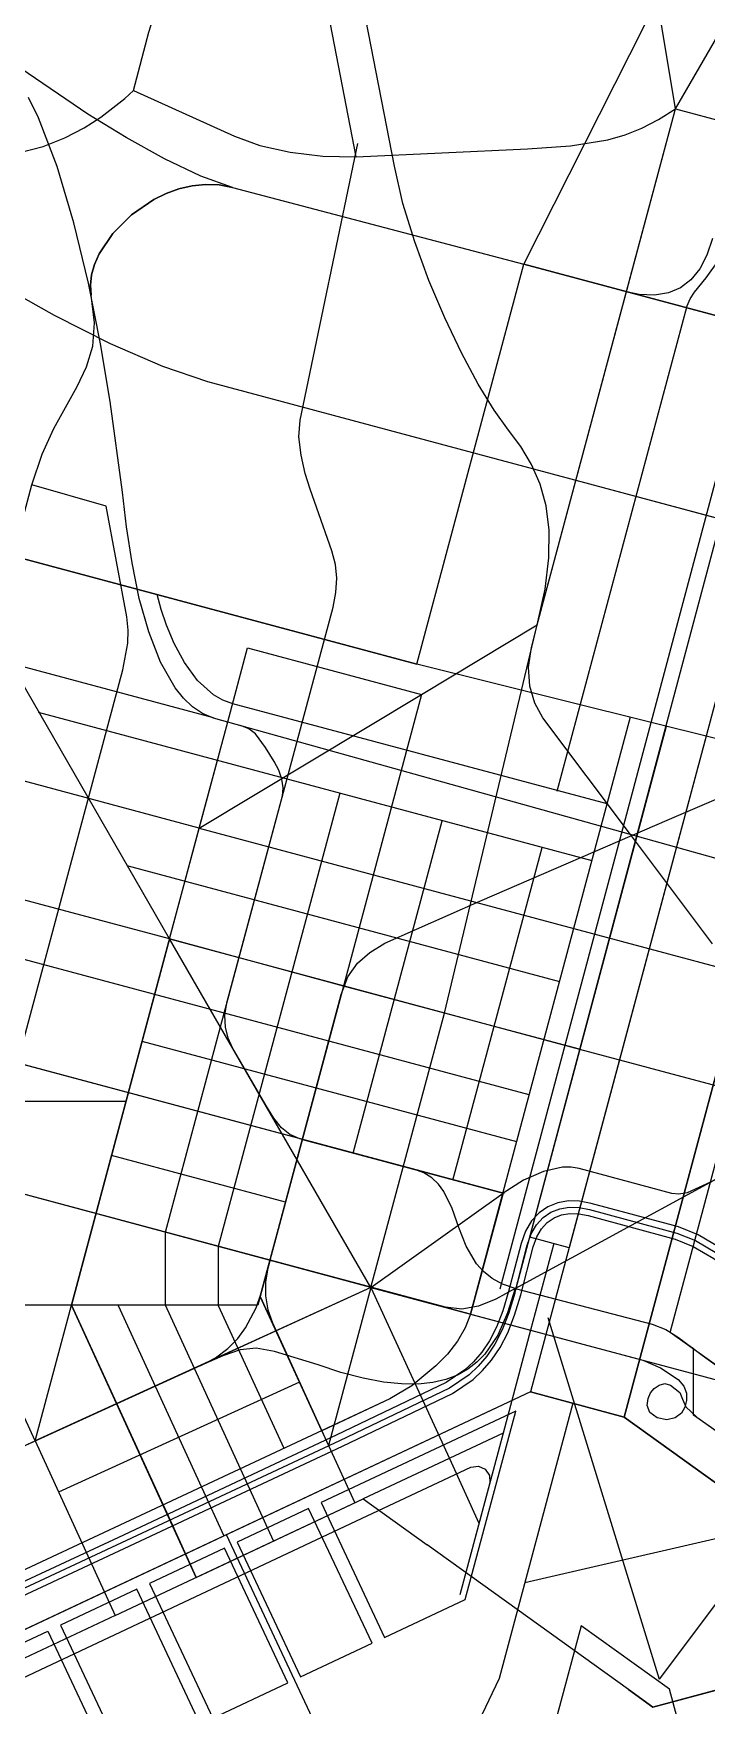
# Model space of a CAD drawing. Header units: millimetres. Extents: x 2 to 2848, y 1 to 2248.
# Drawn here: x 444.8 to 514.1, y 389.2 to 561.4 of the extents above; entities that cross this region are included whole.
import ezdxf

# ---------------------------------------------------------------- set-up
doc = ezdxf.new("R2010")
doc.units = ezdxf.units.MM
for name, color, linetype in [('1x', 7, 'CONTINUOUS'), ('1xx', 7, 'CONTINUOUS'), ('1x淵', 7, 'CONTINUOUS'), ('9x', 7, 'CONTINUOUS'), ('9xx', 7, 'CONTINUOUS'), ('9xx淵', 7, 'CONTINUOUS'), ('9x淵', 7, 'CONTINUOUS'), ('公園・緑地', 7, 'CONTINUOUS'), ('市街地', 7, 'CONTINUOUS'), ('新幹線', 7, 'CONTINUOUS'), ('歩行者空間', 7, 'CONTINUOUS'), ('河川・湖沼', 7, 'CONTINUOUS'), ('浦州地鉄', 7, 'CONTINUOUS'), ('浦州市道', 7, 'CONTINUOUS'), ('浦州市電', 7, 'CONTINUOUS'), ('浦州港線', 7, 'CONTINUOUS'), ('浦州環線', 7, 'CONTINUOUS'), ('浦州線', 7, 'CONTINUOUS'), ('海岸線', 7, 'CONTINUOUS'), ('清水線', 7, 'CONTINUOUS'), ('臨海線', 7, 'CONTINUOUS'), ('航路', 7, 'CONTINUOUS'), ('西原電鉄', 7, 'CONTINUOUS'), ('高速道路', 7, 'CONTINUOUS')]:
    doc.layers.add(name, color=color, linetype=linetype)

msp = doc.modelspace()

# ---------------------------------------------------------------- linework, layer by layer
at = {"layer": '1x', "color": 1}
for points in [[(411.82395, 401.3172), (444.97471, 416.4633), (448.71854, 430.4354), (461.88632, 479.5768), (484.786167, 493.3489), (496.689056, 500.536), (510.929884, 553.6835), (571.722878, 658.6481), (571.722878, 710.2182)], [(531.34096, 484.7751), (484.27994, 496.4568), (441.18728, 508.0034)], [(461.88632, 479.5767), (436.95114, 486.2581)]]:
    msp.add_lwpolyline(points, dxfattribs=at)
at = {"layer": '1xx', "color": 2}
for points in [[(478.039371, 548.7435), (469.93849, 590.6497), (466.64588, 607.7298), (465.306586, 614.435712), (464.862936, 618.233742), (464.810938, 620.180734), (464.91533, 622.1356), (466.23395, 635.4511), (470.098425, 670.663), (470.75101, 674.507994), (471.782344, 678.289725), (472.993424, 681.838244), (474.185246, 684.9836), (475.638738, 688.832412), (476.642574, 691.966625), (477.215051, 694.8422), (477.374467, 697.9151), (477.141577, 716.7868)], [(510.929884, 553.6835), (507.917814, 571.9073), (507.917814, 590.8707), (507.917814, 596.6448), (508.076164, 598.501249), (508.493632, 600.411409), (509.760427, 604.3271), (511.027212, 608.260341), (511.444668, 610.192439), (511.603, 612.0796), (511.6029, 621.1779), (511.6029, 627.2337)], [(455.09317, 555.5788), (456.671729, 561.56565), (458.210822, 566.391963), (459.041208, 568.488309), (459.86392, 570.0782), (461.638999, 572.894513), (463.544206, 576.171925), (465.29046, 579.73025), (466.58868, 583.3893), (469.35069, 593.6973), (470.852548, 599.3023), (471.228747, 600.338889), (471.790581, 601.390541), (473.355491, 603.4497), (475.315946, 605.301109), (477.440613, 606.7661), (479.111546, 607.815177), (480.862085, 609.111936), (482.635749, 610.633992), (484.376061, 612.358962), (486.026541, 614.264462), (487.530711, 616.328108), (488.832092, 618.527515), (489.874205, 620.8403)], [(443.387, 549.169), (445.810454, 549.788177), (448.037981, 550.675642), (450.030377, 551.723258), (451.748434, 552.822888), (454.204712, 554.745639), (455.09317, 555.5788), (465.49471, 550.8615), (468.135597, 549.905597), (471.247055, 549.195075), (474.618505, 548.788266), (478.039371, 548.7435), (495.676946, 549.5572), (500.118027, 549.861692), (503.95935, 550.490137), (505.740037, 551.001203), (507.472706, 551.683689), (509.19133, 552.56774), (510.929884, 553.6835), (527.110927, 549.3478), (545.722591, 538.6022)], [(464.07083, 459.1027), (475.660423, 502.3558), (475.964908, 503.864789), (476.0465, 505.315512), (475.900546, 506.733105), (475.52239, 508.1427), (473.289968, 514.5092), (472.794425, 516.1197), (472.373665, 517.996), (472.154741, 519.90245), (472.264708, 521.6034), (478.204736, 550.0995)], [(479.56726, 432.2687), (458.83271, 468.182), (430.99054, 475.6062), (429.861252, 476.0854), (428.927406, 476.85215), (428.14981, 477.971625), (427.48927, 479.509), (426.721946, 481.360597), (425.735236, 483.231075), (424.631161, 484.971691), (423.51174, 486.4337), (421.597623, 488.338005), (419.63295, 489.688988), (417.616355, 490.544802), (415.54647, 490.9636), (413.972867, 491.351267), (412.542339, 492.113963), (411.388739, 493.154102), (410.64592, 494.3741), (405.32536, 508.1652)], [(458.83269, 468.182), (440.57548, 499.8045)], [(479.567264, 432.2687), (487.135935, 460.5155), (496.68906, 500.5359)], [(479.56726, 432.2687), (436.34904, 443.8591), (433.725412, 444.470989), (431.530855, 444.805388), (427.6328, 444.9734), (397.53646, 444.973)], [(479.56726, 432.2687), (444.97468, 416.4633)], [(479.567258, 432.2687), (487.647739, 414.6332), (490.690421, 407.9932)]]:
    msp.add_lwpolyline(points, dxfattribs=at)
at = {"layer": '1x淵', "color": 1}
for points in [[(411.82395, 401.3172), (444.97471, 416.4633), (448.71854, 430.4354), (461.88632, 479.5768), (484.786167, 493.3489), (496.689056, 500.536), (510.929884, 553.6835), (571.722878, 658.6481), (571.722878, 710.2182)], [(531.340958, 484.7751), (484.279938, 496.4568), (441.18728, 508.0034)], [(461.88632, 479.5767), (436.95114, 486.2581)]]:
    msp.add_lwpolyline(points, dxfattribs=at)
at = {"layer": '9x', "color": 1}
for points in [[(444.97471, 416.4634), (453.22233, 398.4774), (478.758429, 410.4769), (485.351475, 405.7395)], [(584.243067, 378.1647), (581.418825, 378.4595), (552.523018, 370.7169), (530.641104, 364.8537), (523.118312, 392.9292), (508.595174, 389.0378), (506.09293, 390.8356), (485.351475, 405.7395)]]:
    msp.add_lwpolyline(points, dxfattribs=at)
at = {"layer": '9xx', "color": 2}
for points in [[(458.83269, 468.182), (501.05468, 456.8135), (515.20424, 453.0222), (517.283106, 452.283134), (519.753955, 451.1401), (522.200317, 449.802366), (524.20572, 448.4792), (546.86068, 431.3143), (577.65156, 431.3473)], [(479.56726, 432.2687), (518.477811, 421.8427)]]:
    msp.add_lwpolyline(points, dxfattribs=at)
at = {"layer": '9xx淵', "color": 1}
for points in [[(458.83269, 468.182), (501.054678, 456.8135), (515.204238, 453.0222), (517.283104, 452.283134), (519.753953, 451.1401), (522.200315, 449.802366), (524.205718, 448.4792), (546.860678, 431.3143), (577.651558, 431.3473)], [(479.567258, 432.2687), (518.477809, 421.8427)]]:
    msp.add_lwpolyline(points, dxfattribs=at)
at = {"layer": '9x淵', "color": 1}
for points in [[(444.97471, 416.4633), (453.22233, 398.4774), (478.758429, 410.4769), (485.351475, 405.7395)], [(584.243067, 378.1647), (581.418825, 378.4595), (552.523018, 370.7169), (530.641104, 364.8537), (523.118312, 392.9292), (508.595174, 389.0378), (506.09293, 390.8356)]]:
    msp.add_lwpolyline(points, dxfattribs=at)
at = {"layer": '公園・緑地', "color": 7}
msp.add_lwpolyline([(514.10126, 489.055), (499.98008, 436.3539), (495.9184, 437.4422), (510.01956, 490.0684)], dxfattribs=at)
msp.add_lwpolyline([(523.80895, 486.6449), (505.65999, 418.9121), (545.89301, 389.9963), (548.72069, 393.8099), (514.99492, 417.5561), (512.78665, 419.1095), (512.78665, 425.9264), (510.40127, 427.6335), (526.05259, 486.0451)], close=True, dxfattribs=at)
at = {"layer": '市街地', "color": 7}
msp.add_lwpolyline([(562.93554, 519.562), (495.32516, 537.6781), (548.3569, 642.6483), (610.8445, 606.2798)], dxfattribs=at)
for points in [[(562.81108, 377.8376), (505.66, 418.912), (496, 421.5), (421.53086, 386.5088), (403.8203, 424.1375), (403.8203, 469.5135), (430.87396, 469.5135), (441.18728, 508.0034), (484.27994, 496.4568), (495.32516, 537.6781), (562.93554, 519.562), (557.72542, 500.1177), (555.013885, 489.9972), (559.75308, 477.1621), (569.217274, 453.0308), (581.269785, 455.3498), (618.93692, 428.8033), (620.130594, 428.1426), (597.300677, 396.3491), (627.625129, 374.5761), (612.47914, 353.0421), (572.36466, 342.2934)], [(489.284321, 400.1225), (494.479891, 419.5127), (474.443789, 410.0981), (480.969526, 396.2153)], [(473.150347, 409.4903), (465.78239, 406.0283), (472.308628, 392.1458), (479.676533, 395.6078)], [(464.48937, 405.4207), (456.74316, 401.7809), (463.26911, 387.8981), (471.015239, 391.538)], [(455.45015, 401.1733), (447.57318, 397.4721), (454.09902, 383.5892), (461.97612, 387.2906)], [(452.80603, 382.9816), (445.09377, 379.3577), (438.56767, 393.2406), (446.27974, 396.8643)], [(505.816176, 368.9444), (515.484924, 371.5351), (510.301842, 390.8786), (501.208722, 397.4134), (495.555819, 376.3166)]]:
    msp.add_lwpolyline(points, close=True, dxfattribs=at)
at = {"layer": '新幹線', "color": 1}
msp.add_lwpolyline([(609.499187, 712.252832), (597.234007, 687.9753), (585.19551, 664.96703), (574.699163, 645.387603), (563.594789, 625.1536), (547.800959, 597.41355), (537.866448, 580.054712), (532.737246, 571.2839), (531.112619, 568.709347), (529.384393, 565.5134), (527.732276, 561.795228), (526.335974, 557.654), (526.172267, 557.106373), (526.23793, 557.423575), (526.33704, 557.860121), (526.273673, 557.670525), (520.476967, 535.741), (492.828007, 432.0905)], dxfattribs=at)
msp.add_lwpolyline([(609.499187, 712.252832), (597.234007, 687.9753), (585.19551, 664.96703), (574.699163, 645.387603), (563.594789, 625.1536), (547.800959, 597.41355), (537.866448, 580.054712), (532.737246, 571.2839), (531.112619, 568.709347), (529.384393, 565.5134), (527.732276, 561.795228), (526.335974, 557.654), (526.172267, 557.106373), (526.23793, 557.423575), (526.33704, 557.860121), (526.273673, 557.670525), (520.476967, 535.741), (492.828007, 432.0905)], dxfattribs=at)
at = {"layer": '歩行者空間', "color": 7}
msp.add_lwpolyline([(489.83039, 429.5188), (489.287314, 428.104181), (488.465695, 426.723441), (487.433977, 425.405705), (486.260604, 424.1801), (483.762673, 422.121784), (481.51946, 420.7815), (474.51472, 417.5077), (468.17094, 431.3402), (472.5063, 447.5199), (493.17449, 441.9897)], close=True, dxfattribs=at)
at = {"layer": '河川・湖沼', "color": 4}
msp.add_lwpolyline([(622.436294, 692.942219), (618.738201, 687.134555), (614.77336, 681.4894), (610.678775, 675.718652), (605.260309, 667.791216), (592.757, 649.073825), (577.22172, 625.4418), (527.6308, 539.5478), (496, 421.5), (505.66, 418.912), (537.0831, 536.1847), (582.14244, 623.989), (595.820035, 646.462), (607.269484, 664.853753), (612.49967, 673.009423), (616.77266, 679.3939), (623.057225, 688.881686), (625.965892, 693.699395)], dxfattribs=at)
at = {"layer": '浦州地鉄', "color": 5}
for points in [[(514.74686, 467.6615), (506.29674, 478.9393), (497.28436, 490.9448), (496.437242, 492.445589), (495.918338, 494.211063), (495.784794, 496.154155), (496.09376, 498.1878), (496.68906, 500.5359)], [(462.03664, 424.2182), (463.563254, 425.023043), (464.825685, 425.97473), (465.848825, 427.018074), (466.657565, 428.097887), (467.731413, 430.146177), (468.24636, 431.6781), (476.48644, 462.4305), (477.196044, 464.270742), (478.18937, 465.664913), (479.462746, 466.766152), (481.0125, 467.7276), (490.790715, 472.070497), (510.323373, 480.49375), (540.08072, 493.2599), (541.873472, 494.163078), (543.119545, 495.2054), (544.020296, 496.713622), (544.77708, 499.0145)], [(494.41196, 432.1451), (493.120168, 432.598005), (492.047461, 433.187158), (491.165189, 433.892387), (490.444701, 434.693517), (489.374472, 436.502789), (488.607568, 438.453587), (487.914781, 440.384525), (487.066905, 442.134214), (486.513182, 442.890657), (485.834734, 443.541268), (485.00291, 444.065874), (483.98906, 444.4443), (472.25524, 447.5883), (471.217673, 448.015689), (470.358556, 448.702737), (469.570308, 449.691417), (468.74535, 451.0237), (465.32038, 456.9559), (464.85986, 457.951789), (464.580604, 459.068062), (464.525476, 460.287405), (464.73734, 461.5925), (470.445967, 482.8974), (470.535318, 483.737792), (470.398542, 484.634163), (470.07162, 485.549827), (469.59053, 486.4481), (468.70271, 487.8742), (467.657099, 489.2983), (467.002429, 489.797697), (466.13691, 490.1458)], [(494.41196, 432.1451), (524.17238, 448.367), (525.572798, 448.965278), (527.29707, 449.426025), (529.251582, 449.722259), (531.34272, 449.827), (542.816416, 449.827), (543.879438, 450.068435), (544.830993, 450.709006), (545.707647, 451.623112), (546.545963, 452.68515), (548.253833, 454.750619), (549.196515, 455.502846), (550.247114, 455.9006), (567.021, 458.584), (569.703638, 458.770269), (573.110739, 458.596575), (574.863437, 458.343781), (576.53022, 457.963844), (578.022078, 457.444378), (579.25, 456.773), (618.93692, 428.8033)], [(494.41196, 432.1451), (492.428785, 431.072166), (490.636638, 430.342525), (488.938911, 430.033672), (487.239, 430.2231), (436.34904, 443.8591), (433.725412, 444.470989), (431.530855, 444.805387), (427.6328, 444.9734), (397.53646, 444.9734)], [(469.18005, 435.1068), (468.94739, 434.2385), (468.696095, 432.817357), (468.693161, 431.384737), (468.935873, 429.972823), (469.42152, 428.6138), (475.207403, 415.9976)], [(494.41196, 432.1451), (493.636193, 429.640622), (492.631498, 427.360586), (491.302734, 425.396072), (490.487097, 424.560599), (489.554765, 423.838162), (488.493847, 423.240147), (487.292451, 422.777939), (485.938685, 422.462922), (484.420655, 422.306483), (482.72647, 422.320006), (480.844237, 422.514876), (478.762065, 422.902479), (476.46806, 423.4942), (474.123165, 424.292862), (469.62628, 425.6682), (467.728305, 425.992859), (466.084533, 425.836525), (464.314224, 425.233528), (462.03664, 424.2182), (453.3966, 420.268), (411.82396, 401.3172)], [(494.41196, 432.1451), (508.5227, 428.4772), (509.925242, 427.923992), (511.245951, 427.111688), (513.69558, 425.2766), (578.334463, 378.7076), (581.00753, 376.650447), (582.918551, 374.724975), (583.650055, 373.694661), (584.265161, 372.556916), (585.245, 369.772), (593.948, 337.2937)]]:
    msp.add_lwpolyline(points, dxfattribs=at)
at = {"layer": '浦州市道', "color": 1}
for points in [[(498.746089, 483.3806), (512.141675, 533.3736), (512.436303, 534.095921), (512.890195, 534.795289), (514.093082, 536.266487), (515.38497, 538.069842), (515.950111, 539.184405), (516.400488, 540.488), (517.25264, 542.690198), (518.634968, 545.458412), (521.592936, 550.7406)], [(444.97471, 416.4635), (438.57581, 430.4214), (438.57581, 438.3346), (454.00094, 495.902), (454.531628, 498.639625), (454.570325, 499.975372), (454.41499, 501.3465), (452.28009, 512.73), (444.62969, 514.9335)], [(503.880061, 482.0681), (465.34318, 492.394), (464.309259, 492.774107), (463.359413, 493.319917), (461.702362, 494.803655), (460.35285, 496.635231), (459.291704, 498.604663), (458.499747, 500.501968), (457.957804, 502.117164), (457.54726, 503.6613)], [(484.786167, 493.3489), (476.736986, 463.309), (468.17094, 431.3401), (475.207403, 415.9976)], [(502.344525, 476.2108), (445.33423, 491.4867)], [(489.830395, 429.5187), (503.293903, 479.7653), (506.315021, 491.0403)], [(461.88632, 479.5768), (463.75931, 486.5668)], [(518.477811, 421.8427), (510.401273, 427.6335), (526.052594, 486.0451)], [(476.344821, 483.167), (463.83958, 436.4968), (463.83958, 430.4164), (470.577994, 415.7121)], [(461.88632, 479.5768), (500.468021, 469.2388), (550.247114, 455.9005), (567.021, 458.584), (569.703637, 458.770269), (573.110738, 458.596575), (574.863436, 458.343781), (576.530219, 457.963844), (578.022077, 457.444378), (579.25, 456.773), (613.499167, 432.6356)], [(477.742614, 446.0968), (486.917359, 480.3375)], [(488.007416, 443.3032), (497.195389, 477.5933)], [(499.012257, 463.7416), (454.44552, 475.6832)], [(495.870806, 452.0977), (430.87395, 469.5135), (403.82031, 469.5135)], [(493.317391, 441.9281), (429.63314, 458.9922), (403.82036, 458.9922)], [(469.54135, 406.1457), (458.4021, 430.4527), (458.4021, 437.9468), (464.07083, 459.1027)], [(494.605463, 447.272), (456.00894, 457.6139)], [(392.14954, 451.4609), (431.92181, 451.4609), (454.35653, 451.4609)], [(524.172385, 448.367), (514.53634, 443.1146), (512.126348, 442.0131), (511.292742, 441.867003), (510.564979, 441.9517), (501.019501, 444.5094), (500.181265, 444.649297), (499.284469, 444.642605), (497.35095, 444.222712), (495.290454, 443.316239), (493.17449, 441.9897)], [(470.75989, 441.0543), (452.84329, 445.855)], [(479.56726, 432.2687), (493.17449, 441.9897)], [(498.403159, 436.7764), (496.014475, 427.8617), (493.170521, 417.248), (478.758429, 410.4769)], [(468.17094, 431.3406), (467.92872, 430.4355), (448.71854, 430.4355), (403.82028, 430.4355)], [(479.56726, 432.2687), (475.207403, 415.9976), (477.919859, 410.0833)], [(489.830395, 429.5187), (489.287319, 428.104081), (488.4657, 426.723341), (487.433983, 425.405605), (486.260611, 424.18), (483.762681, 422.121684), (481.519462, 420.7814), (410.22698, 387.4621)], [(461.5676, 402.3987), (448.71854, 430.4354)], [(453.5289, 430.4089), (462.11484, 411.6725), (464.39749, 406.6932)], [(447.41086, 411.1931), (472.248171, 422.5417)], [(493.170521, 417.248), (488.709144, 400.5992)], [(453.22233, 398.4774), (420.4876, 383.0948), (417.971915, 381.635222), (415.730001, 379.7125), (414.755725, 378.580794), (413.902712, 377.337303), (413.188568, 375.983361), (412.6309, 374.5203), (400.8195, 376.342), (399.793949, 377.56415), (399.067969, 378.843888), (398.813823, 379.578603), (398.69401, 380.349), (398.881602, 382.259481), (399.326534, 384.520325), (399.628836, 386.613731), (399.601511, 387.435833), (399.38854, 388.0219), (398.732145, 388.658947), (397.979911, 388.94625), (395.75052, 389.444), (389.92968, 391.2961)]]:
    msp.add_lwpolyline(points, dxfattribs=at)
at = {"layer": '浦州市電', "color": 6}
for points in [[(496.68906, 500.5359), (506.67274, 537.7955), (510.9299, 553.6835), (571.72288, 658.6481)], [(440.12608, 399.5469), (425.88396, 430.4633), (425.88396, 444.9734), (439.8886, 497.2394), (444.6297, 514.9335), (445.685911, 518.1124), (446.897519, 520.752217), (449.309275, 525.072763), (450.270595, 527.082569), (450.909658, 529.211452), (451.107051, 531.623949), (450.74336, 534.4846)], [(500.668072, 515.4066), (550.568806, 502.0358), (559.753075, 477.1621), (577.651555, 431.3473), (579.282262, 427.1842), (579.688423, 426.1445), (584.897143, 426.1443), (591.583005, 421.3428), (645.20976, 382.8326), (651.53645, 390.617)], [(501.05468, 456.8135), (487.13594, 460.5155), (476.737, 463.309), (458.83271, 468.182), (430.99054, 475.6062), (429.861252, 476.085398), (428.927406, 476.852137), (428.14981, 477.971583), (427.48927, 479.5089), (426.721946, 481.360555), (425.735236, 483.231063), (424.631161, 484.971689), (423.51174, 486.4337), (421.597623, 488.338005), (419.63295, 489.688988), (417.616355, 490.544802), (415.54647, 490.9636), (413.972867, 491.351267), (412.542339, 492.113963), (411.388739, 493.154102), (410.64592, 494.3741), (405.32536, 508.1652), (409.50886, 509.7881)], [(464.8223, 490.5355), (466.86297, 498.1515), (484.786167, 493.3489), (496.689056, 500.536)], [(479.56726, 432.2687), (487.13594, 460.5155), (496.68906, 500.5359)], [(458.8327, 468.182), (464.8223, 490.5355)], [(489.8304, 429.5187), (503.29392, 479.7653)], [(458.83272, 468.182), (448.71854, 430.4354), (458.9043, 408.2087)], [(479.56726, 432.2687), (458.83272, 468.182)], [(501.05468, 456.8135), (515.20424, 453.0222), (517.283106, 452.283134), (519.753955, 451.1401), (522.200317, 449.802366), (524.20572, 448.4792), (542.99114, 434.2578), (546.86066, 431.3143), (577.65156, 431.3473), (598.4875, 460.9149)], [(493.3174, 441.9281), (443.84674, 455.1837), (429.63314, 458.9922)], [(448.71854, 430.4354), (403.82028, 430.4355), (403.82028, 444.9626)], [(479.56726, 432.2687), (453.3966, 420.268)], [(479.56726, 432.2687), (475.207403, 415.9976), (477.919859, 410.0833)], [(487.12144, 430.2446), (479.56726, 432.2687)], [(489.8304, 429.5187), (487.12144, 430.2446)], [(489.8304, 429.5187), (507.55902, 424.7684), (509.389477, 423.991888), (511.19796, 422.789), (511.798178, 422.099961), (512.052257, 421.361863), (512.055938, 420.623783), (511.90496, 419.9348), (511.547371, 419.317342), (510.909915, 418.844738), (510.056422, 418.642189), (509.05072, 418.8349), (508.292565, 419.390542), (508.032753, 420.098388), (508.111719, 420.816039), (508.3699, 421.4011), (508.750029, 421.852169), (509.2592, 422.200225), (509.834341, 422.351669), (510.41238, 422.2129), (511.364483, 421.450233), (511.64639, 420.766138), (511.992122, 419.974023), (513.1357, 418.8873), (548.7207, 393.8099)], [(458.90428, 408.2087), (461.5676, 402.3987), (478.758429, 410.4769), (485.351475, 405.7395)], [(506.09293, 390.8356), (485.351475, 405.7395)], [(506.09293, 390.8356), (508.595174, 389.0376), (521.035406, 392.3709)]]:
    msp.add_lwpolyline(points, dxfattribs=at)
at = {"layer": '浦州港線', "color": 1}
for points in [[(400.81948, 376.342), (401.569638, 377.178911), (402.40327, 377.825677), (403.309978, 378.304751), (404.279367, 378.638586), (406.364592, 378.960355), (408.575768, 378.970613), (413.043255, 378.775108), (415.133209, 378.928603), (417.0164, 379.4891), (477.509569, 407.9342), (489.857535, 413.7404), (490.628825, 413.861328), (491.344048, 413.548333), (491.778572, 412.899719), (491.795922, 412.1192), (488.709144, 400.5992)], [(477.509569, 407.9342), (489.857535, 413.7404), (490.628825, 413.861328), (491.344048, 413.548333), (491.778572, 412.899719), (491.795922, 412.1192), (488.709144, 400.5992)], [(400.81948, 376.342), (401.569638, 377.178911), (402.40327, 377.825677), (403.309978, 378.304751), (404.279367, 378.638586), (406.364592, 378.960355), (408.575768, 378.970613), (413.043255, 378.775108), (415.133209, 378.928603), (417.0164, 379.4891), (477.509569, 407.9342)]]:
    msp.add_lwpolyline(points, dxfattribs=at)
at = {"layer": '浦州環線', "color": 1}
for points in [[(465.31372, 545.5828), (462.041883, 546.746166), (458.307956, 548.519564), (454.349832, 550.708446), (450.405405, 553.118262), (443.509212, 557.822505), (441.033232, 559.727833), (439.52252, 561.0759)], [(465.31372, 545.5828), (462.041883, 546.746166), (458.307956, 548.519564), (454.349832, 550.708446), (450.405405, 553.118262), (443.509212, 557.822505), (441.033232, 559.727833), (439.52252, 561.0759)], [(465.31372, 545.5827), (463.921512, 545.84257), (462.526734, 545.891339), (461.143697, 545.746999), (459.786709, 545.427544), (458.47008, 544.950966), (457.20812, 544.335258), (454.905442, 542.758425), (452.993152, 540.840989), (451.585725, 538.726894), (451.107108, 537.641081), (450.797635, 536.560083), (450.671616, 535.501891), (450.74336, 534.4845)], [(465.31372, 545.5827), (495.32516, 537.6781), (562.93554, 519.562), (566.89634, 518.232062), (570.798373, 516.524575), (574.303853, 514.7461), (577.075, 513.2032), (681.0068, 453.1981), (682.990108, 451.930164), (684.050618, 450.848462), (684.605503, 449.560905), (685.07194, 447.6754), (685.710274, 444.636269), (685.955386, 442.682172), (686.033915, 440.534725), (685.857953, 438.266181), (685.339589, 435.948794), (684.390914, 433.654816), (682.92402, 431.4565)], [(514.7563, 540.3244), (514.175106, 538.601389), (513.433842, 537.181708), (512.528483, 536.063369), (511.455007, 535.244387), (510.209391, 534.722776), (508.78761, 534.496548), (507.185641, 534.563719), (505.39946, 534.9223)], [(514.7563, 540.3244), (514.175106, 538.601389), (513.433842, 537.181708), (512.528483, 536.063369), (511.455007, 535.244387), (510.209391, 534.722776), (508.78761, 534.496548), (507.185641, 534.563719), (505.39946, 534.9223)]]:
    msp.add_lwpolyline(points, dxfattribs=at)
at = {"layer": '浦州環線', "color": 7}
for points in [[(450.74336, 534.4845), (450.671616, 535.501891), (450.797635, 536.560083), (451.107108, 537.641081), (451.585725, 538.726894), (452.993152, 540.840989), (454.905442, 542.758425), (457.20812, 544.335258), (458.47008, 544.950966), (459.786709, 545.427544), (461.143697, 545.746999), (462.526734, 545.891339), (463.921512, 545.84257), (465.31372, 545.5827)], [(465.31372, 545.5827), (495.32516, 537.6781), (562.93554, 519.562), (566.89634, 518.232062), (570.798373, 516.524575), (574.303853, 514.7461), (577.075, 513.2032), (681.0068, 453.1981), (682.990108, 451.930164), (684.050618, 450.848462), (684.605503, 449.560905), (685.07194, 447.6754), (685.710274, 444.636269), (685.955386, 442.682172), (686.033915, 440.534725), (685.857953, 438.266181), (685.339589, 435.948794), (684.390914, 433.654816), (682.92402, 431.4565)]]:
    msp.add_lwpolyline(points, dxfattribs=at)
at = {"layer": '浦州線', "color": 3}
msp.add_lwpolyline([(494.37395, 431.6781), (522.02291, 535.3286), (527.87681, 557.2229), (529.224527, 561.21902), (530.820293, 564.808987), (532.490477, 567.896661), (534.06145, 570.3859), (539.358283, 579.405534), (549.299792, 596.778125), (564.98461, 624.3609), (576.122436, 644.65167), (586.638527, 664.267201), (598.698322, 687.319337), (610.98601, 711.650463)], dxfattribs=at)
msp.add_lwpolyline([(494.37395, 431.6781), (522.02291, 535.3286), (527.87681, 557.2229), (529.224527, 561.21902), (530.820293, 564.808987), (532.490477, 567.896661), (534.06145, 570.3859), (539.358283, 579.405534), (549.299792, 596.778125), (564.98461, 624.3609), (576.122436, 644.65167), (586.638527, 664.267201), (598.698322, 687.319337), (610.98601, 711.650463)], dxfattribs=at)
at = {"layer": '浦州線', "color": 7}
msp.add_lwpolyline([(494.37396, 431.6781), (522.02292, 535.3286), (527.87682, 557.2229), (529.224537, 561.21902), (530.820303, 564.808987), (532.490487, 567.896661), (534.06146, 570.3859), (539.358293, 579.405534), (549.299802, 596.778125), (564.98462, 624.3609), (576.122446, 644.65167), (586.638537, 664.267201), (598.698332, 687.319337), (610.98602, 711.650463)], dxfattribs=at)
at = {"layer": '海岸線', "color": 4}
msp.add_lwpolyline([(566.94968, 292.6257), (576.68122, 326.4228), (572.36466, 342.2934), (562.81106, 377.8376), (505.66, 418.912), (496, 421.5), (417.47576, 384.6074)], dxfattribs=at)
at = {"layer": '清水線', "color": 7}
msp.add_lwpolyline([(534.508772, 471.024797), (507.027163, 478.72505), (463.35644, 490.9182), (462.231373, 491.387442), (461.197333, 492.077819), (460.250188, 492.970072), (459.385808, 494.044944), (457.888814, 496.665516), (456.673302, 499.785475), (455.706221, 503.250763), (454.954521, 506.907319), (454.385151, 510.601084), (453.96506, 514.178), (452.719111, 523.53025), (451.710563, 529.457314), (450.457578, 535.71825), (448.969612, 541.937992), (447.256125, 547.741475), (445.326575, 552.753633), (444.283732, 554.845757)], dxfattribs=at)
at = {"layer": '清水線', "color": 1}
msp.add_lwpolyline([(534.508772, 471.024797), (507.027163, 478.72505), (463.35644, 490.9182), (462.231373, 491.387442), (461.197333, 492.077819), (460.250188, 492.970072), (459.385808, 494.044944), (457.888814, 496.665516), (456.673302, 499.785475), (455.706221, 503.250763), (454.954521, 506.907319), (454.385151, 510.601084), (453.96506, 514.178), (452.719111, 523.53025), (451.710563, 529.457314), (450.457578, 535.71825), (448.969612, 541.937992), (447.256125, 547.741475), (445.326575, 552.753633), (444.283732, 554.845757)], dxfattribs=at)
at = {"layer": '臨海線', "color": 7}
for points in [[(557.623292, 405.7768), (520.376203, 432.9307), (515.519162, 436.356775), (513.263447, 437.680956), (511.246083, 438.499), (502.262565, 440.9201), (501.058128, 441.147153), (499.896998, 441.168727), (498.800361, 440.981165), (497.789403, 440.580813), (496.88531, 439.964015), (496.109268, 439.127117), (495.482464, 438.066464), (495.026083, 436.7784), (493.744803, 431.8414)], [(494.373952, 431.6781), (495.655234, 436.6151), (496.062708, 437.770478), (496.619057, 438.718386), (497.3066, 439.463173), (498.107656, 440.009187), (499.004545, 440.360779), (499.979585, 440.522295), (501.015094, 440.498086), (502.093393, 440.2925), (511.076934, 437.8714), (513.006272, 437.084164), (515.194133, 435.793838), (519.993291, 432.4055), (557.24038, 405.2516)], [(495.003117, 431.5148), (496.284398, 436.4518), (496.642964, 437.474492), (497.128858, 438.309655), (497.727904, 438.962331), (498.425925, 439.437562), (499.208747, 439.740393), (500.062193, 439.875864), (500.972089, 439.849019), (501.924257, 439.6649), (510.907796, 437.2438), (512.749111, 436.487372), (514.869117, 435.2309), (519.610388, 431.8803), (556.857468, 404.7264)], [(493.744972, 431.8421), (493.150863, 429.860926), (492.488311, 428.17955), (491.761787, 426.76373), (490.975765, 425.579225), (490.134716, 424.591791), (489.243113, 423.767188), (487.326134, 422.4695), (475.999962, 417.038816), (453.556329, 406.5182), (419.2691, 390.5231)], [(494.373952, 431.6781), (493.759094, 429.631694), (493.069597, 427.88883), (492.310486, 426.415542), (491.486786, 425.177863), (490.603522, 424.141826), (489.665719, 423.273464), (487.646593, 421.9039), (476.313669, 416.469758), (453.855179, 405.941438), (419.54634, 389.9351)], [(419.82358, 389.3473), (454.154035, 405.3648), (476.627385, 415.900816), (487.967064, 421.3385), (490.088336, 422.779912), (491.07234, 423.692007), (491.99782, 424.776625), (492.859197, 426.067465), (493.650896, 427.598225), (494.367339, 429.402604), (495.002948, 431.5143)]]:
    msp.add_lwpolyline(points, dxfattribs=at)
at = {"layer": '臨海線', "color": 3}
for points in [[(494.37396, 431.6781), (495.65524, 436.6151), (496.062714, 437.770478), (496.619063, 438.718386), (497.306606, 439.463173), (498.107663, 440.009187), (499.004551, 440.360779), (499.979591, 440.522295), (501.015101, 440.498086), (502.0934, 440.2925), (511.07694, 437.8714), (513.006279, 437.084164), (515.19414, 435.793838), (519.9933, 432.4055), (557.24038, 405.2516)], [(494.37396, 431.6782), (493.759101, 429.631765), (493.069603, 427.888888), (492.310492, 426.415598), (491.486792, 425.177925), (490.603529, 424.141899), (489.665725, 423.27355), (487.6466, 421.904), (476.313674, 416.469816), (453.855182, 405.9415), (419.54634, 389.9352)]]:
    msp.add_lwpolyline(points, dxfattribs=at)
at = {"layer": '航路', "color": 6}
for points in [[(497.79084, 429.171), (509.24306, 391.9266)], [(500.37719, 420.3274), (492.78312, 391.986), (429.86322, 260.172)], [(382.53968, 324.4005), (429.92103, 260.0935), (473.55466, 387.8923), (464.6722, 406.7881)], [(521.17648, 407.7604), (495.41916, 401.8239)], [(521.17643, 407.7604), (509.24306, 391.9266)]]:
    msp.add_lwpolyline(points, dxfattribs=at)
at = {"layer": '西原電鉄', "color": 5}
for points in [[(496.68906, 500.5359), (497.505988, 504.186756), (497.903547, 507.410295), (497.92182, 510.256728), (497.600887, 512.776263), (496.980832, 515.019108), (496.101734, 517.035473), (495.003676, 518.875568), (493.72674, 520.5896), (492.260387, 522.628394), (490.623976, 525.320736), (488.90241, 528.533895), (487.180595, 532.135137), (485.543434, 535.991732), (484.075832, 539.970945), (482.862692, 543.940046), (481.98892, 547.7663), (476.084007, 578.076462)], [(463.33224, 490.9431), (422.2137, 501.9608)]]:
    msp.add_lwpolyline(points, dxfattribs=at)
at = {"layer": '西原電鉄', "color": 1}
for points in [[(496.68906, 500.5359), (497.505988, 504.186756), (497.903547, 507.410295), (497.92182, 510.256728), (497.600887, 512.776263), (496.980832, 515.019108), (496.101734, 517.035473), (495.003676, 518.875568), (493.72674, 520.5896), (492.260387, 522.628394), (490.623976, 525.320736), (488.90241, 528.533895), (487.180595, 532.135137), (485.543434, 535.991732), (484.075832, 539.970945), (482.862692, 543.940046), (481.98892, 547.7663), (476.084007, 578.076462)], [(463.33224, 490.9431), (422.2137, 501.9608)]]:
    msp.add_lwpolyline(points, dxfattribs=at)
at = {"layer": '高速道路', "color": 1}
for points in [[(637.03564, 454.3279), (557.72542, 500.1177), (462.77916, 525.5585), (458.122999, 527.130865), (452.754583, 529.47055), (446.962466, 532.390604), (441.035205, 535.704075)], [(637.03564, 454.3279), (557.72542, 500.1176), (462.77916, 525.5584), (458.122999, 527.130794), (452.754583, 529.470494), (446.962466, 532.390553), (441.035205, 535.704025)]]:
    msp.add_lwpolyline(points, dxfattribs=at)

doc.saveas('drawing.dxf')
